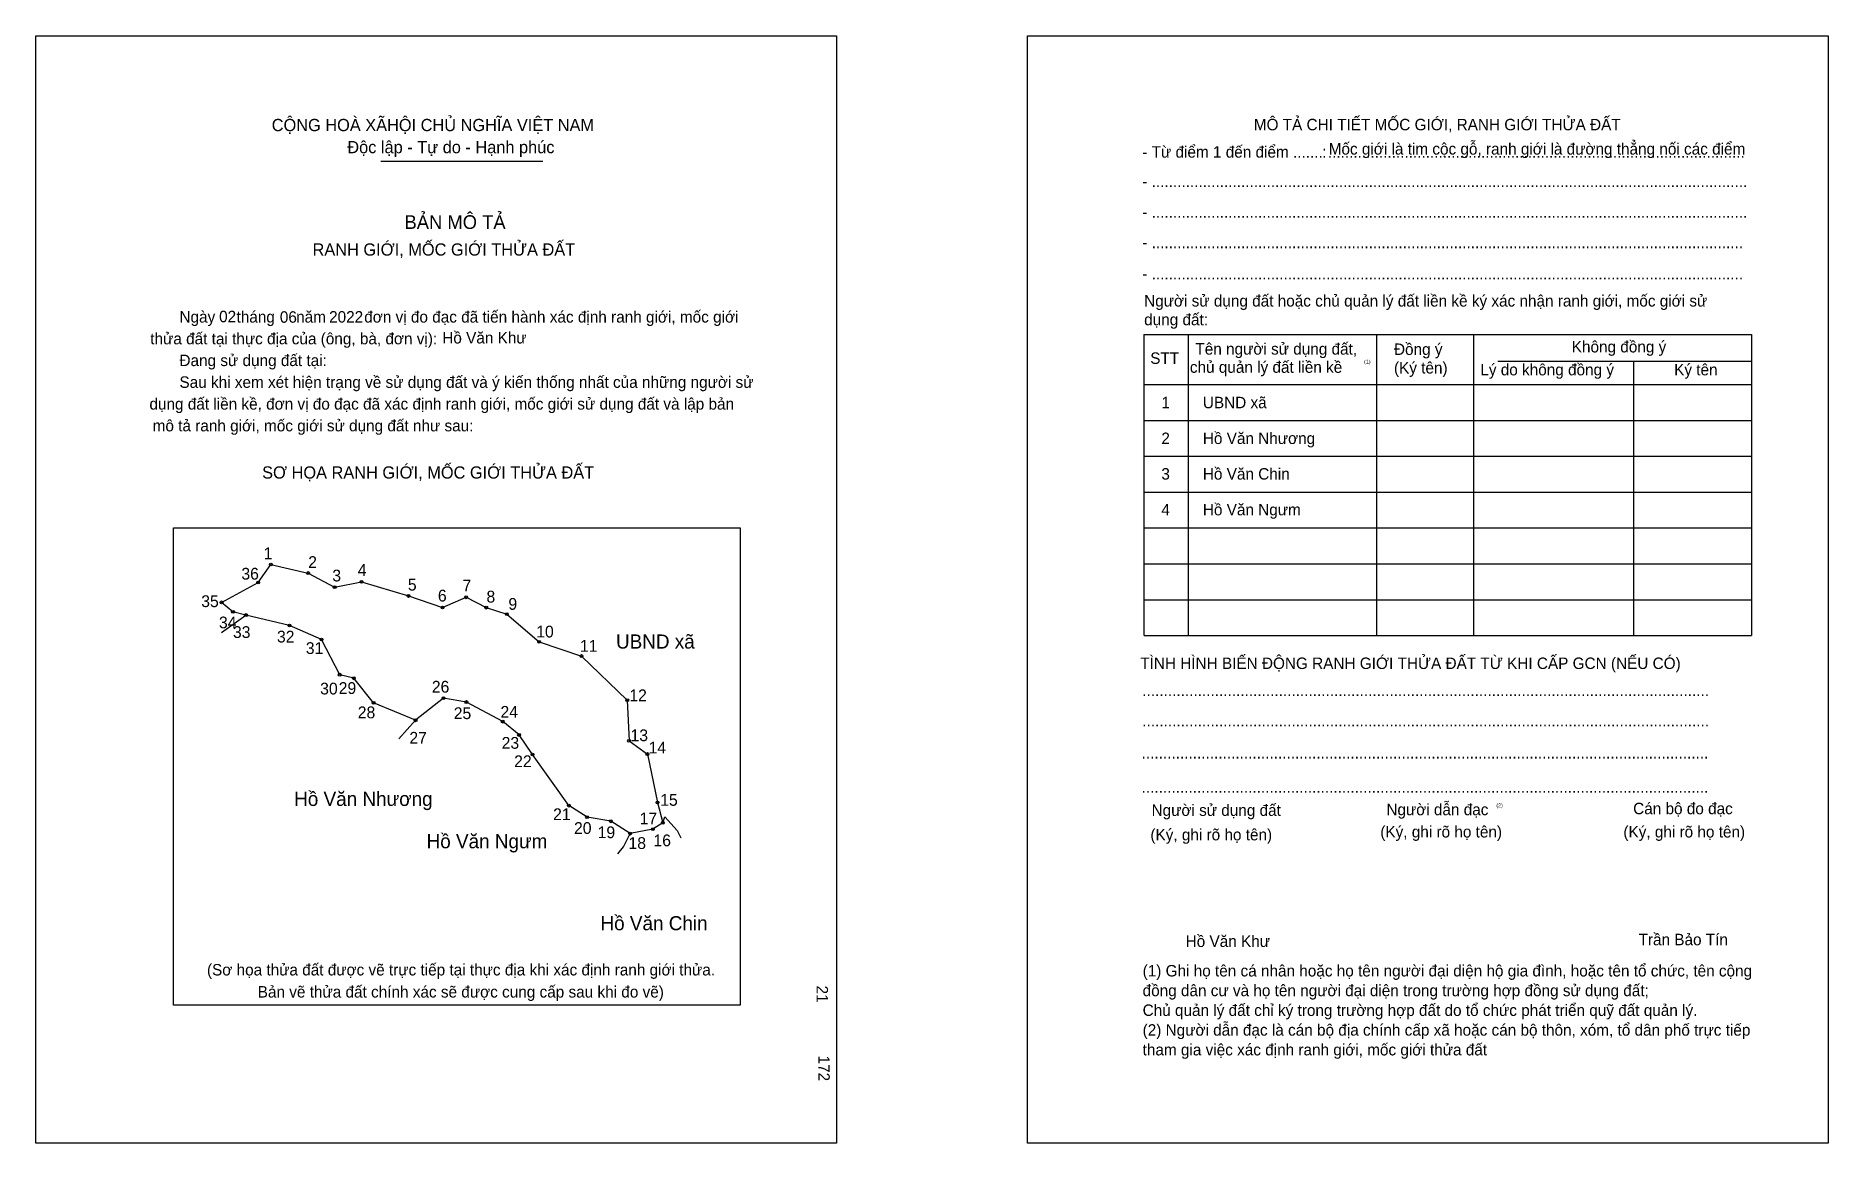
# Model space of a CAD drawing. Extents: x 547688 to 548750, y 1825449 to 1826105.
import ezdxf

# ---------------------------------------------------------------- set-up
doc = ezdxf.new("R2010")
doc.units = 0
for name, color, linetype in [('bmtKhungInTrang1', 7, 'Continuous'), ('bmtKhungInTrang2', 7, 'Continuous'), ('bmtNoiDung', 7, 'Continuous'), ('bmtTemplate', 7, 'Continuous'), ('CanhThua', 7, 'Continuous'), ('MocDinhThua', 7, 'Continuous'), ('RauThua', 7, 'Continuous'), ('SoHieuDinhThua', 7, 'Continuous'), ('TenChuLanCan', 7, 'Continuous')]:
    doc.layers.add(name, color=color, linetype=linetype)

msp = doc.modelspace()

# ---------------------------------------------------------------- linework, layer by layer
at = {"layer": 'bmtKhungInTrang1'}
msp.add_lwpolyline([(547687.8, 1826105.4), (548162.4, 1826105.4), (548162.4, 1825448.9), (547687.8, 1825448.9)], close=True, dxfattribs=at)
at = {"layer": 'bmtKhungInTrang2'}
msp.add_lwpolyline([(548275.6, 1826105.4), (548750.3, 1826105.4), (548750.3, 1825448.9), (548275.6, 1825448.9)], close=True, dxfattribs=at)
at = {"layer": 'bmtTemplate'}
for p, q in [((547892.3, 1826031), (547988.3, 1826031)), ((548370.8, 1825928.3), (548370.8, 1825749.8)), ((548482.5, 1825928.3), (548482.5, 1825749.8)), ((548540, 1825928.5), (548540, 1825749.8)), ((548704.8, 1825928.3), (548704.8, 1825749.8)), ((548554.5, 1825912.6), (548704.8, 1825912.6)), ((548344.8, 1825898.6), (548704.8, 1825898.6)), ((548344.8, 1825877.3), (548704.8, 1825877.3)), ((548344.8, 1825856.1), (548704.8, 1825856.1)), ((548344.8, 1825834.8), (548704.8, 1825834.8)), ((548344.8, 1825813.6), (548704.8, 1825813.6)), ((548344.8, 1825792.3), (548704.8, 1825792.3)), ((548344.8, 1825771.1), (548704.8, 1825771.1)), ((548344.8, 1825749.8), (548704.8, 1825749.8))]:
    msp.add_line(p, q, dxfattribs=at)
for points in [[(548344.6, 1825928.3), (548704.8, 1825928.3)], [(548344.6, 1825928.3), (548344.6, 1825749.8)], [(548634.8, 1825912.4), (548634.8, 1825749.8)]]:
    msp.add_lwpolyline(points, dxfattribs=at)
msp.add_lwpolyline([(547769.4, 1825530.6), (547769.4, 1825813.6), (548105.3, 1825813.6), (548105.3, 1825530.6)], close=True, dxfattribs=at)
at = {"layer": 'CanhThua'}
for p, q in [((547819.5, 1825781.3), (547827.1, 1825792)), ((547827.1, 1825792), (547849.2, 1825786.9)), ((547797.9, 1825769.5), (547819.5, 1825781.3)), ((547849.2, 1825786.9), (547864.9, 1825778.5)), ((547864.9, 1825778.5), (547880.8, 1825781.7)), ((547880.8, 1825781.7), (547908.7, 1825773.3)), ((547804.6, 1825763.9), (547797.9, 1825769.5)), ((547908.7, 1825773.3), (547928.8, 1825766.5)), ((547928.8, 1825766.5), (547942.9, 1825772.5)), ((547942.9, 1825772.5), (547954.8, 1825766.4)), ((547954.8, 1825766.4), (547967, 1825762.5)), ((547812.3, 1825762), (547804.6, 1825763.9)), ((547838.1, 1825755.8), (547812.3, 1825762)), ((547857.1, 1825747.5), (547838.1, 1825755.8)), ((547967, 1825762.5), (547986.1, 1825746.1)), ((547867.9, 1825726.6), (547857.1, 1825747.5)), ((547986.1, 1825746.1), (548011.2, 1825737.7)), ((548011.2, 1825737.7), (548038.4, 1825711.5)), ((547876.3, 1825724.5), (547867.9, 1825726.6)), ((547888, 1825709.9), (547876.3, 1825724.5)), ((547929.4, 1825712.7), (547912.9, 1825699.6)), ((547943, 1825710.4), (547929.4, 1825712.7)), ((547912.9, 1825699.6), (547888, 1825709.9)), ((547964.5, 1825698.8), (547943, 1825710.4)), ((548038.4, 1825711.5), (548039.4, 1825687.4)), ((547974.2, 1825690.9), (547964.5, 1825698.8)), ((547982.2, 1825679.3), (547974.2, 1825690.9)), ((548039.4, 1825687.4), (548050.3, 1825679.6)), ((548003.7, 1825649), (547982.2, 1825679.3)), ((548050.3, 1825679.6), (548056.3, 1825650.8)), ((548014.5, 1825642.2), (548003.7, 1825649)), ((548056.3, 1825650.8), (548059.5, 1825638.8)), ((548028.6, 1825639.7), (548014.5, 1825642.2)), ((548040.1, 1825632.4), (548028.6, 1825639.7)), ((548059.5, 1825638.8), (548053.5, 1825635)), ((548053.5, 1825635), (548040.1, 1825632.4))]:
    msp.add_line(p, q, dxfattribs=at)
at = {"layer": 'MocDinhThua'}
for centre in [(547827.1, 1825792), (547849.2, 1825786.9), (547819.5, 1825781.3), (547864.9, 1825778.5), (547880.8, 1825781.7), (547797.9, 1825769.5), (547908.7, 1825773.3), (547928.8, 1825766.5), (547942.9, 1825772.5), (547954.8, 1825766.4), (547804.6, 1825763.9), (547812.3, 1825762), (547838.1, 1825755.8), (547967, 1825762.5), (547857.1, 1825747.5), (547986.1, 1825746.1), (548011.2, 1825737.7), (547867.9, 1825726.6), (547876.3, 1825724.5), (547929.4, 1825712.7), (547888, 1825709.9), (547943, 1825710.4), (548038.4, 1825711.5), (547912.9, 1825699.6), (547964.5, 1825698.8), (547974.2, 1825690.9), (548039.4, 1825687.4), (547982.2, 1825679.3), (548050.3, 1825679.6), (548003.7, 1825649), (548056.3, 1825650.8), (548014.5, 1825642.2), (548028.6, 1825639.7), (548059.5, 1825638.8), (548040.1, 1825632.4), (548053.5, 1825635)]:
    msp.add_circle(centre, 0.837, dxfattribs=at)
at = {"layer": 'RauThua'}
for p, q in [((547797.8, 1825751.7), (547812.3, 1825762)), ((547902.9, 1825688.6), (547912.9, 1825699.6)), ((548059.5, 1825638.8), (548060.7, 1825642.3)), ((548060.7, 1825642.3), (548068, 1825634.2)), ((548036.2, 1825624.5), (548040.1, 1825632.4)), ((548068, 1825634.2), (548070.1, 1825629.8)), ((548032.8, 1825620.5), (548036.2, 1825624.5))]:
    msp.add_line(p, q, dxfattribs=at)

# ---------------------------------------------------------------- texts
at = {"layer": 'bmtNoiDung'}
for s, height, p in [('02', 6.79, (547796.4, 1825935.6)), ('06', 6.79, (547832.4, 1825935.3)), ('2022', 6.79, (547861.6, 1825935.4)), ('Hồ Văn Khư', 6.79, (547928.7, 1825923)), ('1', 6.79, (548355, 1825884.6)), ('UBND xã ', 6.79, (548379.6, 1825884.6)), ('2', 6.79, (548355, 1825863.4)), ('Hồ Văn Nhương ', 6.792, (548379.6, 1825863.4)), ('3', 6.79, (548355, 1825842.3)), ('Hồ Văn Chin ', 6.792, (548379.6, 1825842.3)), ('4', 6.79, (548355, 1825821.1)), ('Hồ Văn Ngưm ', 6.792, (548379.6, 1825821.1)), ('Hồ Văn Khư', 6.79, (548369.4, 1825565.2))]:
    msp.add_text(s, height=height, dxfattribs=at).set_placement(p)
for s, p in [('21', (548150.6, 1825542.3)), ('172', (548151.6, 1825500.8))]:
    msp.add_text(s, height=6.79, rotation=270, dxfattribs=at).set_placement(p)
at = {"layer": 'bmtTemplate'}
for s, height, p in [('CỘNG HOÀ XÃHỘI CHỦ NGHĨA VIỆT NAM', 7.245, (547827.6, 1826048.9)), ('MÔ TẢ CHI TIẾT MỐC GIỚI, RANH GIỚI THỬA ĐẤT', 6.789, (548409.8, 1826049.4)), ('Độc lập - Tự do - Hạnh phúc', 7.245, (547872.4, 1826035.8)), ('Mốc giới là tim cộc gỗ, ranh giới là đường thẳng nối các điểm', 6.789, (548454.2, 1826035)), ('- Từ điểm 1 đến điểm .......', 6.789, (548343.7, 1826033.2)), (':', 6.79, (548450.3, 1826033.2)), ('..................................................................................................', 6.789, (548453.7, 1826033.2)), ('- ............................................................................................................................................', 6.7891, (548343.7, 1826015.7)), ('BẢN MÔ TẢ', 8.15, (547906.3, 1825990.9)), ('- ............................................................................................................................................', 6.7891, (548343.7, 1825997.6)), ('RANH GIỚI, MỐC GIỚI THỬA ĐẤT', 7.245, (547851.8, 1825975.1)), ('- ...........................................................................................................................................', 6.7891, (548343.7, 1825979.5)), ('- ...........................................................................................................................................', 6.7891, (548343.7, 1825961)), ('Người sử dụng đất hoặc chủ quản lý đất liền kề ký xác nhận ranh giới, mốc giới sử', 6.789, (548344.8, 1825944.9)), ('Ngày     tháng     năm         đơn vị đo đạc đã tiến hành xác định ranh giới, mốc giới ', 6.792, (547772.9, 1825935.4)), ('dụng đất:', 6.79, (548344.8, 1825933.8)), ('thửa đất tại thực địa của (ông, bà, đơn vị):', 6.792, (547755.6, 1825922.5)), ('Không đồng ý', 6.789, (548598.3, 1825917.7)), ('Đang sử dụng đất tại:', 6.792, (547772.9, 1825909.6)), ('STT', 6.79, (548348.4, 1825910.9)), ('Tên người sử dụng đất,', 6.789, (548375.2, 1825916.4)), ('Đồng ý', 6.79, (548492.9, 1825916.2)), ('Sau khi xem xét hiện trạng về sử dụng đất và ý kiến thống nhất của những người sử ', 6.792, (547772.9, 1825896.7)), ('chủ quản lý đất liền kề', 6.789, (548371.9, 1825905.6)), ('(1)', 2.26, (548475.2, 1825911.1)), ('(Ký tên)', 6.79, (548492.9, 1825905.2)), ('Lý do không đồng ý', 6.789, (548544.1, 1825904.1)), ('Ký tên', 6.79, (548659, 1825904.1)), ('dụng đất liền kề, đơn vị đo đạc đã xác định ranh giới, mốc giới sử dụng đất và lập bản', 6.792, (547755.1, 1825883.8)), ('mô tả ranh giới, mốc giới sử dụng đất như sau:', 6.792, (547757, 1825870.9)), ('SƠ HỌA RANH GIỚI, MỐC GIỚI THỬA ĐẤT', 7.245, (547821.9, 1825842.9)), ('TÌNH HÌNH BIẾN ĐỘNG RANH GIỚI THỬA ĐẤT TỪ KHI CẤP GCN (NẾU CÓ)', 6.789, (548342.5, 1825730)), ('.....................................................................................................................................', 6.7993, (548343.7, 1825714)), ('.....................................................................................................................................', 6.7993, (548343.7, 1825696)), ('.....................................................................................................................................', 6.7993, (548343.3, 1825676.9)), ('.....................................................................................................................................', 6.7993, (548343.3, 1825656.7)), ('Người sử dụng đất', 6.789, (548349.2, 1825642.9)), ('Người dẫn đạc', 6.789, (548488.4, 1825643.3)), ('(2)', 2.26, (548553.6, 1825648)), ('Cán bộ đo đạc', 6.789, (548634.7, 1825643.9)), ('(Ký, ghi rõ họ tên)', 6.789, (548348.5, 1825628.4)), ('(Ký, ghi rõ họ tên)', 6.789, (548484.8, 1825630.1)), ('(Ký, ghi rõ họ tên)', 6.789, (548628.9, 1825630.1)), ('Trần Bảo Tín', 6.789, (548637.9, 1825566.2)), ('(Sơ họa thửa đất được vẽ trực tiếp tại thực địa khi xác định ranh giới thửa.', 6.792, (547789.2, 1825548.3)), ('(1) Ghi họ tên cá nhân hoặc họ tên người đại diện hộ gia đình, hoặc tên tổ chức, tên cộng', 6.789, (548343.9, 1825547.7)), ('Bản vẽ thửa đất chính xác sẽ được cung cấp sau khi đo vẽ)', 6.792, (547819.3, 1825535.2)), ('đồng dân cư và họ tên người đại diện trong trường hợp đồng sử dụng đất;', 6.789, (548343.9, 1825536)), ('Chủ quản lý đất chỉ ký trong trường hợp đất do tổ chức phát triển quỹ đất quản lý.', 6.789, (548343.9, 1825524.3)), ('(2) Người dẫn đạc là cán bộ địa chính cấp xã hoặc cán bộ thôn, xóm, tổ dân phố trực tiếp', 6.789, (548343.9, 1825512.6)), ('tham gia việc xác định ranh giới, mốc giới thửa đất', 6.789, (548343.9, 1825500.9))]:
    msp.add_text(s, height=height, dxfattribs=at).set_placement(p)
at = {"layer": 'SoHieuDinhThua'}
for s, p in [('1', (547822.8, 1825795.1)), ('36', (547809.6, 1825783)), ('2', (547849.2, 1825789.9)), ('3', (547863.5, 1825781.9)), ('4', (547878.6, 1825785.2)), ('5', (547908.3, 1825776.5)), ('6', (547926.1, 1825770)), ('7', (547940.7, 1825776)), ('8', (547954.9, 1825769.4)), ('35', (547785.8, 1825766.7)), ('9', (547967.9, 1825765.1)), ('34', (547796.3, 1825754.1)), ('33', (547804.6, 1825748.4)), ('10', (547984.4, 1825748.7)), ('32', (547830.7, 1825745.7)), ('31', (547847.8, 1825738.9)), ('11', (548010.3, 1825740.2)), ('30', (547856.3, 1825714.9)), ('29', (547867.3, 1825715.2)), ('26', (547922.5, 1825716)), ('12', (548039.6, 1825710.9)), ('28', (547878.6, 1825700.8)), ('25', (547935.5, 1825700.3)), ('24', (547963.2, 1825701.1)), ('27', (547909.2, 1825685.7)), ('13', (548040.3, 1825687.2)), ('23', (547963.9, 1825682.7)), ('14', (548051, 1825679.9)), ('22', (547971.3, 1825671.8)), ('15', (548057.9, 1825648.9)), ('21', (547994.4, 1825640.4)), ('20', (548006.8, 1825632.2)), ('17', (548045.7, 1825637.9)), ('19', (548020.8, 1825629.7)), ('18', (548039.1, 1825623.3)), ('16', (548053.9, 1825624.9))]:
    msp.add_text(s, height=6.98, dxfattribs=at).set_placement(p)
at = {"layer": 'TenChuLanCan'}
for s, height, p in [('UBND xã', 8.37, (548031.7, 1825742.1)), ('Hồ Văn Nhương', 8.374, (547840.9, 1825648.8)), ('Hồ Văn Ngưm', 8.374, (547919.4, 1825623.7)), ('Hồ Văn Chin', 8.374, (548022.5, 1825575.1))]:
    msp.add_text(s, height=height, dxfattribs=at).set_placement(p)

doc.saveas('drawing.dxf')
